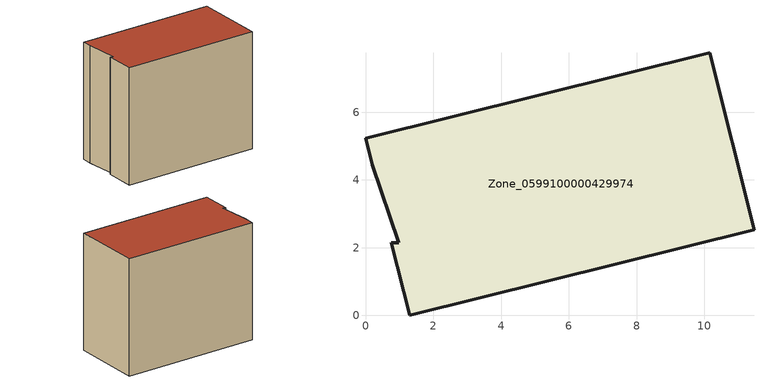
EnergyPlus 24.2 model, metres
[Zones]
Zone_0599100000429974
 floor ground (C_G): 0.77,2.15 0.98,2.14 0.19,4.45 0,5.22 10.16,7.76 11.47,2.54 1.3,0 z0
 wall outside (C_F): 10.16,7.76 0,5.22 0.19,4.45 0.98,2.14 0.77,2.15 1.3,0 11.47,2.54 10.16,7.76 z0:8.84
 roof outside (C_R): 0.98,2.14 0.77,2.15 1.3,0 11.47,2.54 10.16,7.76 0,5.22 0.19,4.45 z8.84
[BUILDING]
Pand.0599100000429974: North Axis=0; Terrain=City; Loads Convergence Tolerance Value=0.04; Temperature Convergence Tolerance Value=0.4; Solar Distribution=FullExterior; Maximum Number of Warmup Days=25; Minimum Number of Warmup Days=1
[Site:Location]
Rotterdam.The.Hague.AP_ZH_NLD Design_Conditions: Latitude=51.96; Longitude=4.45; Time Zone=1; Elevation=-4.5
[SITE:GROUNDTEMPERATURE:BUILDINGSURFACE]
18, 18, 18, 18, 18, 18, 18, 18, 18, 18, 18, 18
[MATERIAL] Thermal Absorptance=0.9; Solar Absorptance=0.7; Visible Absorptance=0.7
Name | Roughness | Thickness | Conductivity | Density | Specific Heat
G.TI.2006-2014 | MediumSmooth | 0.15 | 0.06 | 540 | 1210
F.TI.2006-2014 | Rough | 0.3 | 0.12 | 1920 | 840
R.TI.2006-2014 | MediumRough | 0.2 | 0.08 | 1500 | 1000
[CONSTRUCTION]
C_G: G.TI.2006-2014
C_F: F.TI.2006-2014
C_R: R.TI.2006-2014
[ZONE]
Zone_0599100000429974: Type=1; Multiplier=1; Ceiling Height=Autocalculate; Volume=Autocalculate; Floor Area=autocalculate; Part of Total Floor Area=Yes
[ZONEINFILTRATION:DESIGNFLOWRATE]
Infil_Zone_0599100000429974: Zone or ZoneList or Space or SpaceList=Zone_0599100000429974; Schedule=AlwaysOn; Design Flow Rate Calculation Method=Flow/Area; Flow Rate per Floor Area=0.0015; Constant Term Coefficient=1; Temperature Term Coefficient=0; Velocity Term Coefficient=0; Velocity Squared Term Coefficient=0
[HVACTEMPLATE:ZONE:IDEALLOADSAIRSYSTEM]
Zone_0599100000429974: Maximum Heating Supply Air Temperature=50; Minimum Cooling Supply Air Temperature=13; Maximum Heating Supply Air Humidity Ratio=0.0156; Minimum Cooling Supply Air Humidity Ratio=0.0077; Heating Limit=NoLimit; Cooling Limit=NoLimit; Dehumidification Control Type=ConstantSensibleHeatRatio; Cooling Sensible Heat Ratio=0.7; Dehumidification Setpoint=60; Humidification Control Type=None; Humidification Setpoint=30; Outdoor Air Method=None; Outdoor Air Flow Rate per Person=0.00944; Outdoor Air Flow Rate per Zone Floor Area=0; Outdoor Air Flow Rate per Zone=0; Demand Controlled Ventilation Type=None; Outdoor Air Economizer Type=NoEconomizer; Heat Recovery Type=None; Sensible Heat Recovery Effectiveness=0.7; Latent Heat Recovery Effectiveness=0.65
[ZONECONTROL:THERMOSTAT]
ThermostatControl_Zone_0599100000429974: Zone or ZoneList=Zone_0599100000429974; Control Type Schedule=DualSetpointControlType; Control 1=Thermostat_Zone_0599100000429974; Temperature Difference Between Cutout And Setpoint=0
[THERMOSTATSETPOINT:DUALSETPOINT]
Thermostat_Zone_0599100000429974: Heating Setpoint Temperature Schedule=HeatingSetpoint_Zone_0599100000429974; Cooling Setpoint Temperature Schedule=CoolingSetpoint_Zone_0599100000429974
[SCHEDULE:COMPACT]
HeatingSetpoint_Zone_0599100000429974: Through: 12/31, For: AllDays, Until: 24:00, 21
CoolingSetpoint_Zone_0599100000429974: Through: 12/31, For: AllDays, Until: 24:00, 24
DualSetpointControlType: Through: 12/31, For: AllDays, Until: 24:00, 4
AlwaysOn: Through: 12/31, For: AllDays, Until: 24:00, 1
